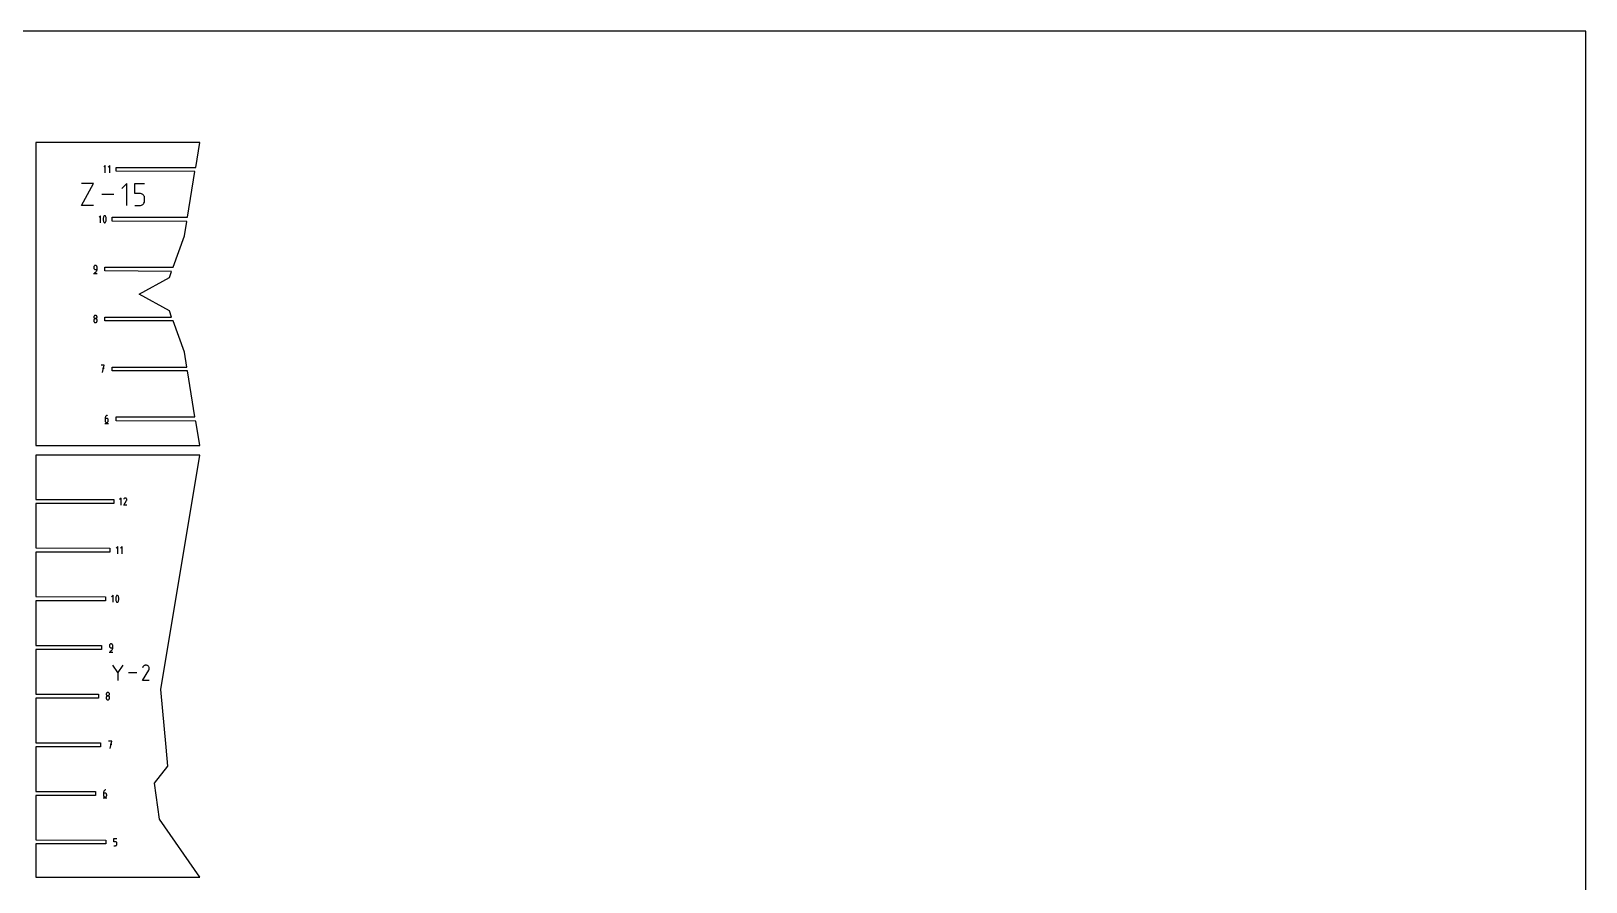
# Model space of a CAD drawing. Extents: x 0 to 980, y 0 to 700.
# Drawn here: x 467 to 980, y 420 to 700 of the extents above; entities that cross this region are included whole.
import ezdxf

# ---------------------------------------------------------------- set-up
doc = ezdxf.new("R2010")
doc.units = 0

msp = doc.modelspace()

# ---------------------------------------------------------------- linework, layer by layer
at = {"layer": 'annotation', "color": 1}
for p, q in [((491.873067, 655.652973), (491.339516, 655.119271)), ((491.873067, 653.252973), (491.873067, 655.652973)), ((493.306618, 655.652973), (492.773067, 655.119271)), ((493.306618, 653.252973), (493.306618, 655.652973)), ((484.01655, 642.514874), (488.01149, 649.709737)), ((488.01149, 649.709737), (484.01655, 649.709737)), ((494.644269, 646.112306), (490.710241, 646.112306)), ((498.941402, 649.709737), (497.341892, 648.109776)), ((498.941402, 642.514874), (498.941402, 649.709737)), ((501.63925, 646.505754), (501.63925, 649.709737)), ((501.63925, 649.709737), (504.834661, 649.709737)), ((503.236956, 646.505754), (501.63925, 646.505754)), ((503.523831, 646.48011), (503.236956, 646.505754)), ((503.793966, 646.406152), (503.523831, 646.48011)), ((504.042819, 646.288341), (503.793966, 646.406152)), ((504.265847, 646.131136), (504.042819, 646.288341)), ((504.458509, 645.938997), (504.265847, 646.131136)), ((504.616263, 645.716384), (504.458509, 645.938997)), ((488.01149, 642.514874), (484.01655, 642.514874)), ((501.63925, 642.514874), (503.236956, 642.514874)), ((503.236956, 642.514874), (503.523713, 642.540657)), ((503.236956, 642.514874), (503.236956, 642.514874)), ((503.523713, 642.540657), (503.793784, 642.614988)), ((503.793784, 642.614988), (504.042618, 642.733339)), ((504.042618, 642.733339), (504.265661, 642.891185)), ((504.265661, 642.891185), (504.45836, 643.083998)), ((504.45836, 643.083998), (504.616162, 643.307251)), ((504.616162, 643.307251), (504.734515, 643.556418)), ((504.734567, 645.467758), (504.616263, 645.716384)), ((504.734515, 643.556418), (504.808866, 643.826971)), ((504.808881, 645.197578), (504.734567, 645.467758)), ((504.808866, 643.826971), (504.834661, 644.114384)), ((504.834661, 644.910304), (504.808881, 645.197578)), ((504.834661, 644.114384), (504.834661, 644.910304)), ((504.834661, 644.910304), (504.834661, 644.910304)), ((490.304018, 639.155492), (489.790729, 638.642058)), ((490.304018, 636.846632), (490.304018, 639.155492)), ((491.192068, 638.331875), (491.169942, 638.110759)), ((491.169942, 638.110759), (491.169942, 637.888731)), ((491.169942, 637.888731), (491.192068, 637.667497)), ((491.236321, 638.55037), (491.192068, 638.331875)), ((491.192068, 637.667497), (491.236321, 637.448767)), ((491.302701, 638.764536), (491.236321, 638.55037)), ((491.236321, 637.448767), (491.302701, 637.234246)), ((491.391206, 638.972667), (491.302701, 638.764536)), ((491.302701, 637.234246), (491.391206, 637.025643)), ((491.421011, 639.022231), (491.391206, 638.972667)), ((491.391206, 638.972667), (491.391206, 638.972667)), ((491.391206, 637.025643), (491.391206, 637.025643)), ((491.391206, 637.025643), (491.402475, 637.004637)), ((491.402475, 637.004637), (491.415202, 636.984614)), ((491.415202, 636.984614), (491.429335, 636.965635)), ((491.458155, 639.064467), (491.421011, 639.022231)), ((491.429335, 636.965635), (491.444819, 636.947761)), ((491.444819, 636.947761), (491.4616, 636.931052)), ((491.501409, 639.098969), (491.458155, 639.064467)), ((491.4616, 636.931052), (491.479626, 636.915569)), ((491.479626, 636.915569), (491.498842, 636.901373)), ((491.498842, 636.901373), (491.519196, 636.888526)), ((491.549544, 639.125326), (491.501409, 639.098969)), ((491.519196, 636.888526), (491.540632, 636.877086)), ((491.540632, 636.877086), (491.540632, 636.877086)), ((491.540632, 636.877086), (491.594293, 636.857027)), ((491.601328, 639.143131), (491.549544, 639.125326)), ((491.594293, 636.857027), (491.649326, 636.847061)), ((491.655533, 639.151974), (491.601328, 639.143131)), ((491.649326, 636.847061), (491.704489, 636.846782)), ((491.710928, 639.151446), (491.655533, 639.151974)), ((491.704489, 636.846782), (491.758536, 636.855784)), ((491.766284, 639.141139), (491.710928, 639.151446)), ((491.758536, 636.855784), (491.810223, 636.873661)), ((491.820371, 639.120645), (491.766284, 639.141139)), ((491.810223, 636.873661), (491.858307, 636.900006)), ((491.841076, 639.109764), (491.820371, 639.120645)), ((491.820371, 639.120645), (491.820371, 639.120645)), ((491.860945, 639.097267), (491.841076, 639.109764)), ((491.858307, 636.900006), (491.901542, 636.934414)), ((491.879881, 639.083251), (491.860945, 639.097267)), ((491.897787, 639.067816), (491.879881, 639.083251)), ((491.914567, 639.05106), (491.897787, 639.067816)), ((491.901542, 636.934414), (491.938686, 636.976476)), ((491.930124, 639.033083), (491.914567, 639.05106)), ((491.944362, 639.013983), (491.930124, 639.033083)), ((491.938686, 636.976476), (491.968494, 637.025788)), ((491.957184, 638.99386), (491.944362, 639.013983)), ((491.968494, 638.972812), (491.957184, 638.99386)), ((492.057428, 638.764252), (491.968494, 638.972812)), ((491.968494, 638.972812), (491.968494, 638.972812)), ((491.968494, 637.025788), (492.057428, 637.233962)), ((491.968494, 637.025788), (491.968494, 637.025788)), ((492.124129, 638.549764), (492.057428, 638.764252)), ((492.057428, 637.233962), (492.124129, 637.448161)), ((492.168597, 638.331054), (492.124129, 638.549764)), ((492.124129, 637.448161), (492.168597, 637.666677)), ((492.19083, 638.109832), (492.168597, 638.331054)), ((492.168597, 637.666677), (492.19083, 637.887803)), ((492.19083, 637.887803), (492.19083, 638.109832)), ((488.089854, 622.311327), (488.08125, 622.215449)), ((488.08125, 622.215449), (488.08125, 621.948599)), ((488.08125, 621.948599), (488.08125, 621.948599)), ((488.08125, 621.948599), (488.089854, 621.852726)), ((488.114656, 622.40159), (488.089854, 622.311327)), ((488.089854, 621.852726), (488.114656, 621.762477)), ((488.154135, 622.484725), (488.114656, 622.40159)), ((488.114656, 621.762477), (488.154135, 621.679362)), ((488.206773, 622.559219), (488.154135, 622.484725)), ((488.154135, 621.679362), (488.206773, 621.604891)), ((488.271052, 622.623561), (488.206773, 622.559219)), ((488.206773, 621.604891), (488.271052, 621.540574)), ((488.345453, 622.676238), (488.271052, 622.623561)), ((488.271052, 621.540574), (488.345453, 621.487922)), ((488.428456, 622.715737), (488.345453, 622.676238)), ((488.345453, 621.487922), (488.428456, 621.448443)), ((488.347498, 620.349151), (488.499906, 620.405945)), ((488.347498, 620.349151), (488.347498, 620.349151)), ((488.518545, 622.740545), (488.428456, 622.715737)), ((488.428456, 621.448443), (488.518545, 621.423648)), ((488.499906, 620.405945), (488.639797, 620.482713)), ((488.614198, 622.749151), (488.518545, 622.740545)), ((488.518545, 621.423648), (488.614198, 621.415048)), ((488.710051, 622.740545), (488.614198, 622.749151)), ((488.614198, 622.749151), (488.614198, 622.749151)), ((488.614198, 621.415048), (489.147147, 621.415048)), ((488.639797, 620.482713), (488.765727, 620.577499)), ((488.800244, 622.715737), (488.710051, 622.740545)), ((488.765727, 620.577499), (488.876248, 620.688346)), ((488.883279, 622.676238), (488.800244, 622.715737)), ((488.876248, 620.688346), (488.969917, 620.813299)), ((488.957655, 622.623561), (488.883279, 622.676238)), ((489.021872, 622.559219), (488.957655, 622.623561)), ((488.969917, 620.813299), (489.045287, 620.950402)), ((489.07443, 622.484725), (489.021872, 622.559219)), ((489.045287, 620.950402), (489.100912, 621.097698)), ((489.113828, 622.40159), (489.07443, 622.484725)), ((489.100912, 621.097698), (489.135347, 621.253232)), ((489.138567, 622.311327), (489.113828, 622.40159)), ((489.135347, 621.253232), (489.147147, 621.415048)), ((489.147147, 622.215449), (489.138567, 622.311327)), ((489.147147, 621.415048), (489.147147, 622.215449)), ((489.147147, 622.215449), (489.147147, 622.215449)), ((488.01465, 620.049151), (489.21465, 620.049151)), ((488.090013, 605.857538), (488.081413, 605.762108)), ((488.081413, 605.762108), (488.081413, 605.762108)), ((488.081413, 605.762108), (488.090018, 605.66623)), ((488.114802, 605.947452), (488.090013, 605.857538)), ((488.114802, 604.880917), (488.090013, 604.790689)), ((488.090018, 605.66623), (488.114819, 605.575968)), ((488.154265, 606.030325), (488.114802, 605.947452)), ((488.154265, 604.964026), (488.114802, 604.880917)), ((488.114819, 605.575968), (488.154298, 605.492833)), ((488.206887, 606.104631), (488.154265, 606.030325)), ((488.206887, 605.038502), (488.154265, 604.964026)), ((488.154298, 605.492833), (488.206937, 605.418338)), ((488.271154, 606.168847), (488.206887, 606.104631)), ((488.271154, 605.102831), (488.206887, 605.038502)), ((488.206937, 605.418338), (488.271216, 605.353996)), ((488.345549, 606.221448), (488.271154, 606.168847)), ((488.345549, 605.1555), (488.271154, 605.102831)), ((488.271216, 605.353996), (488.345616, 605.30132)), ((488.428559, 606.260907), (488.345549, 606.221448)), ((488.428559, 605.194995), (488.345549, 605.1555)), ((488.345616, 605.30132), (488.42862, 605.261821)), ((488.518669, 606.285701), (488.428559, 606.260907)), ((488.518669, 605.219802), (488.428559, 605.194995)), ((488.42862, 605.261821), (488.518708, 605.237013)), ((488.614362, 606.294305), (488.518669, 606.285701)), ((488.614362, 605.228407), (488.518669, 605.219802)), ((488.518708, 605.237013), (488.614362, 605.228407)), ((488.710056, 606.285701), (488.614362, 606.294305)), ((488.614362, 606.294305), (488.614362, 606.294305)), ((488.614362, 605.228407), (488.710016, 605.237013)), ((488.710056, 605.219807), (488.614362, 605.228407)), ((488.614362, 605.228407), (488.614362, 605.228407)), ((488.614362, 605.228407), (488.614362, 605.228407)), ((488.710016, 605.237013), (488.800104, 605.261821)), ((488.800165, 606.260907), (488.710056, 606.285701)), ((488.800165, 605.195012), (488.710056, 605.219807)), ((488.800104, 605.261821), (488.883108, 605.30132)), ((488.883175, 606.221448), (488.800165, 606.260907)), ((488.883175, 605.155533), (488.800165, 605.195012)), ((488.883108, 605.30132), (488.957509, 605.353996)), ((488.957571, 606.168847), (488.883175, 606.221448)), ((488.957571, 605.102881), (488.883175, 605.155533)), ((488.957509, 605.353996), (489.021788, 605.418338)), ((489.021837, 606.104631), (488.957571, 606.168847)), ((489.021837, 605.038564), (488.957571, 605.102881)), ((489.021788, 605.418338), (489.074426, 605.492833)), ((489.074459, 606.030325), (489.021837, 606.104631)), ((489.074459, 604.964093), (489.021837, 605.038564)), ((489.074426, 605.492833), (489.113905, 605.575968)), ((489.113922, 605.947452), (489.074459, 606.030325)), ((489.113922, 604.880978), (489.074459, 604.964093)), ((489.113905, 605.575968), (489.138706, 605.66623)), ((489.138711, 605.857538), (489.113922, 605.947452)), ((489.138711, 604.790729), (489.113922, 604.880978)), ((489.138706, 605.66623), (489.147311, 605.762108)), ((489.147311, 605.762108), (489.138711, 605.857538)), ((489.147311, 605.762108), (489.147311, 605.762108)), ((488.090013, 604.790689), (488.081413, 604.694856)), ((488.081413, 604.694856), (488.081413, 604.42936)), ((488.081413, 604.42936), (488.081413, 604.42936)), ((488.081413, 604.42936), (488.090018, 604.333534)), ((488.090018, 604.333534), (488.114819, 604.24341)), ((488.114819, 604.24341), (488.154298, 604.160475)), ((488.154298, 604.160475), (488.206937, 604.086218)), ((488.206937, 604.086218), (488.271216, 604.022126)), ((488.271216, 604.022126), (488.345616, 603.969687)), ((488.345616, 603.969687), (488.42862, 603.930388)), ((488.42862, 603.930388), (488.518708, 603.905718)), ((488.518708, 603.905718), (488.614362, 603.897164)), ((488.614362, 603.897164), (488.710016, 603.905718)), ((488.614362, 603.897164), (488.614362, 603.897164)), ((488.710016, 603.905718), (488.800104, 603.930388)), ((488.800104, 603.930388), (488.883108, 603.969687)), ((488.883108, 603.969687), (488.957509, 604.022126)), ((488.957509, 604.022126), (489.021788, 604.086218)), ((489.021788, 604.086218), (489.074426, 604.160475)), ((489.074426, 604.160475), (489.113905, 604.24341)), ((489.113905, 604.24341), (489.138706, 604.333534)), ((489.138706, 604.333534), (489.147311, 604.42936)), ((489.147311, 604.694856), (489.138711, 604.790729)), ((489.147311, 604.42936), (489.147311, 604.694856)), ((489.147311, 604.694856), (489.147311, 604.694856)), ((491.524203, 589.845328), (490.456951, 589.845328)), ((490.990652, 587.445328), (491.524203, 589.845328)), ((491.524203, 588.776571), (490.990652, 588.776571)), ((491.723302, 570.693417), (492.923302, 570.693417)), ((491.801853, 572.486881), (491.790052, 572.32466)), ((491.790052, 572.32466), (491.790052, 571.526968)), ((492.323001, 572.32466), (491.790052, 572.32466)), ((491.790052, 571.526968), (491.790052, 571.526968)), ((491.790052, 571.526968), (491.798657, 571.431095)), ((491.798657, 571.431095), (491.823458, 571.340846)), ((491.836297, 572.642744), (491.801853, 572.486881)), ((491.823458, 571.340846), (491.862937, 571.257732)), ((491.891946, 572.790315), (491.836297, 572.642744)), ((491.862937, 571.257732), (491.915575, 571.183261)), ((491.967362, 572.927663), (491.891946, 572.790315)), ((491.915575, 571.183261), (491.979854, 571.118944)), ((492.061106, 573.052855), (491.967362, 572.927663)), ((491.979854, 571.118944), (492.054255, 571.066291)), ((492.054255, 571.066291), (492.137259, 571.026812)), ((492.17174, 573.163959), (492.061106, 573.052855)), ((492.137259, 571.026812), (492.227347, 571.002018)), ((492.297827, 573.259043), (492.17174, 573.163959)), ((492.227347, 571.002018), (492.323001, 570.993417)), ((492.437928, 573.336173), (492.297827, 573.259043)), ((492.418853, 572.316106), (492.323001, 572.32466)), ((492.323001, 570.993417), (492.418853, 571.002018)), ((492.323001, 570.993417), (492.323001, 570.993417)), ((492.509046, 572.291436), (492.418853, 572.316106)), ((492.418853, 571.002018), (492.509046, 571.026812)), ((492.590604, 573.393417), (492.437928, 573.336173)), ((492.592081, 572.252138), (492.509046, 572.291436)), ((492.509046, 571.026812), (492.592081, 571.066291)), ((492.590604, 573.393417), (492.590604, 573.393417)), ((492.666457, 572.199699), (492.592081, 572.252138)), ((492.592081, 571.066291), (492.666457, 571.118944)), ((492.730674, 572.135606), (492.666457, 572.199699)), ((492.666457, 571.118944), (492.730674, 571.183261)), ((492.783232, 572.061349), (492.730674, 572.135606)), ((492.730674, 571.183261), (492.783232, 571.257732)), ((492.82263, 571.978415), (492.783232, 572.061349)), ((492.783232, 571.257732), (492.82263, 571.340846)), ((492.84737, 571.88829), (492.82263, 571.978415)), ((492.82263, 571.340846), (492.84737, 571.431095)), ((492.855949, 571.792464), (492.84737, 571.88829)), ((492.84737, 571.431095), (492.855949, 571.526968)), ((492.855949, 571.526968), (492.855949, 571.792464)), ((492.855949, 571.792464), (492.855949, 571.792464)), ((497.084268, 546.083134), (496.572021, 545.570742)), ((497.084268, 543.778959), (497.084268, 546.083134)), ((497.948435, 543.778941), (498.894034, 545.301233)), ((498.971775, 543.778941), (497.948435, 543.778941)), ((498.017072, 545.826919), (497.94988, 545.698027)), ((498.070394, 545.902531), (498.017072, 545.826919)), ((498.134369, 545.965649), (498.070394, 545.902531)), ((498.20705, 546.015768), (498.134369, 545.965649)), ((498.286493, 546.052383), (498.20705, 546.015768)), ((498.370751, 546.074988), (498.286493, 546.052383)), ((498.457879, 546.083078), (498.370751, 546.074988)), ((498.54593, 546.076147), (498.457879, 546.083078)), ((498.632961, 546.05369), (498.54593, 546.076147)), ((498.717023, 546.015201), (498.632961, 546.05369)), ((498.792209, 545.961812), (498.717023, 546.015201)), ((498.717023, 546.015201), (498.717023, 546.015201)), ((498.855072, 545.897746), (498.792209, 545.961812)), ((498.905054, 545.824966), (498.855072, 545.897746)), ((498.894034, 545.301233), (498.895165, 545.302632)), ((498.894034, 545.301233), (498.894034, 545.301233)), ((498.895165, 545.302632), (498.896249, 545.304043)), ((498.896249, 545.304043), (498.897294, 545.305477)), ((498.897294, 545.305477), (498.898306, 545.306948)), ((498.898306, 545.306948), (498.899294, 545.308465)), ((498.899294, 545.308465), (498.900264, 545.310043)), ((498.900264, 545.310043), (498.901223, 545.311691)), ((498.901223, 545.311691), (498.902179, 545.313423)), ((498.902179, 545.313423), (498.903138, 545.31525)), ((498.903138, 545.31525), (498.942181, 545.39908)), ((498.903138, 545.31525), (498.903138, 545.31525)), ((498.941595, 545.745435), (498.905054, 545.824966)), ((498.964138, 545.661118), (498.941595, 545.745435)), ((498.942181, 545.39908), (498.96499, 545.485977)), ((498.972122, 545.573977), (498.964138, 545.661118)), ((498.96499, 545.485977), (498.972122, 545.573977)), ((495.989665, 530.09162), (495.456114, 529.557918)), ((495.989665, 527.69162), (495.989665, 530.09162)), ((497.423216, 530.09162), (496.889665, 529.557918)), ((497.423216, 527.69162), (497.423216, 530.09162)), ((494.420616, 514.006622), (493.907327, 513.493188)), ((494.420616, 511.697762), (494.420616, 514.006622)), ((495.308666, 513.183006), (495.28654, 512.96189)), ((495.28654, 512.96189), (495.28654, 512.739862)), ((495.28654, 512.739862), (495.308666, 512.518628)), ((495.352919, 513.4015), (495.308666, 513.183006)), ((495.419299, 513.615667), (495.352919, 513.4015)), ((495.507804, 513.823798), (495.419299, 513.615667)), ((495.537609, 513.873361), (495.507804, 513.823798)), ((495.507804, 513.823798), (495.507804, 513.823798)), ((495.574753, 513.915598), (495.537609, 513.873361)), ((495.618007, 513.9501), (495.574753, 513.915598)), ((495.666142, 513.976457), (495.618007, 513.9501)), ((495.717926, 513.994262), (495.666142, 513.976457)), ((495.772131, 514.003104), (495.717926, 513.994262)), ((495.827526, 514.002577), (495.772131, 514.003104)), ((495.882882, 513.99227), (495.827526, 514.002577)), ((495.936969, 513.971776), (495.882882, 513.99227)), ((495.957674, 513.960895), (495.936969, 513.971776)), ((495.936969, 513.971776), (495.936969, 513.971776)), ((495.977543, 513.948398), (495.957674, 513.960895)), ((495.996479, 513.934382), (495.977543, 513.948398)), ((496.014385, 513.918946), (495.996479, 513.934382)), ((496.031164, 513.902191), (496.014385, 513.918946)), ((496.046722, 513.884214), (496.031164, 513.902191)), ((496.06096, 513.865114), (496.046722, 513.884214)), ((496.073782, 513.844991), (496.06096, 513.865114)), ((496.085092, 513.823943), (496.073782, 513.844991)), ((496.174026, 513.615383), (496.085092, 513.823943)), ((496.085092, 513.823943), (496.085092, 513.823943)), ((496.240727, 513.400894), (496.174026, 513.615383)), ((496.285195, 513.182185), (496.240727, 513.400894)), ((496.307428, 512.960962), (496.285195, 513.182185)), ((496.285195, 512.517808), (496.307428, 512.738934)), ((496.307428, 512.738934), (496.307428, 512.960962)), ((495.308666, 512.518628), (495.352919, 512.299897)), ((495.352919, 512.299897), (495.419299, 512.085377)), ((495.419299, 512.085377), (495.507804, 511.876774)), ((495.507804, 511.876774), (495.507804, 511.876774)), ((495.507804, 511.876774), (495.519073, 511.855768)), ((495.519073, 511.855768), (495.5318, 511.835745)), ((495.5318, 511.835745), (495.545933, 511.816766)), ((495.545933, 511.816766), (495.561417, 511.798891)), ((495.561417, 511.798891), (495.578198, 511.782182)), ((495.578198, 511.782182), (495.596224, 511.7667)), ((495.596224, 511.7667), (495.61544, 511.752504)), ((495.61544, 511.752504), (495.635794, 511.739656)), ((495.635794, 511.739656), (495.65723, 511.728217)), ((495.65723, 511.728217), (495.65723, 511.728217)), ((495.65723, 511.728217), (495.710891, 511.708157)), ((495.710891, 511.708157), (495.765924, 511.698191)), ((495.765924, 511.698191), (495.821087, 511.697913)), ((495.821087, 511.697913), (495.875134, 511.706915)), ((495.875134, 511.706915), (495.926821, 511.724792)), ((495.926821, 511.724792), (495.974905, 511.751137)), ((495.974905, 511.751137), (496.01814, 511.785544)), ((496.01814, 511.785544), (496.055284, 511.827607)), ((496.055284, 511.827607), (496.085092, 511.876919)), ((496.085092, 511.876919), (496.174026, 512.085093)), ((496.085092, 511.876919), (496.085092, 511.876919)), ((496.174026, 512.085093), (496.240727, 512.299291)), ((496.240727, 512.299291), (496.285195, 512.517808)), ((493.250401, 497.574942), (493.241797, 497.479064)), ((493.241797, 497.479064), (493.241797, 497.212213)), ((493.275202, 497.665205), (493.250401, 497.574942)), ((493.314681, 497.748339), (493.275202, 497.665205)), ((493.36732, 497.822834), (493.314681, 497.748339)), ((493.431599, 497.887176), (493.36732, 497.822834)), ((493.505999, 497.939852), (493.431599, 497.887176)), ((493.589003, 497.979351), (493.505999, 497.939852)), ((493.679091, 498.00416), (493.589003, 497.979351)), ((493.774745, 498.012765), (493.679091, 498.00416)), ((493.870597, 498.00416), (493.774745, 498.012765)), ((493.774745, 498.012765), (493.774745, 498.012765)), ((493.960791, 497.979351), (493.870597, 498.00416)), ((494.043826, 497.939852), (493.960791, 497.979351)), ((494.118202, 497.887176), (494.043826, 497.939852)), ((494.182419, 497.822834), (494.118202, 497.887176)), ((494.234976, 497.748339), (494.182419, 497.822834)), ((494.274375, 497.665205), (494.234976, 497.748339)), ((494.299114, 497.574942), (494.274375, 497.665205)), ((494.307694, 497.479064), (494.299114, 497.574942)), ((494.307694, 496.678663), (494.307694, 497.479064)), ((494.307694, 497.479064), (494.307694, 497.479064)), ((493.175197, 495.312765), (494.375197, 495.312765)), ((493.241797, 497.212213), (493.241797, 497.212213)), ((493.241797, 497.212213), (493.250401, 497.116341)), ((493.250401, 497.116341), (493.275202, 497.026092)), ((493.275202, 497.026092), (493.314681, 496.942977)), ((493.314681, 496.942977), (493.36732, 496.868506)), ((493.36732, 496.868506), (493.431599, 496.804189)), ((493.431599, 496.804189), (493.505999, 496.751536)), ((493.505999, 496.751536), (493.589003, 496.712058)), ((493.508045, 495.612765), (493.660453, 495.66956)), ((493.508045, 495.612765), (493.508045, 495.612765)), ((493.589003, 496.712058), (493.679091, 496.687263)), ((493.660453, 495.66956), (493.800344, 495.746328)), ((493.679091, 496.687263), (493.774745, 496.678663)), ((493.774745, 496.678663), (494.307694, 496.678663)), ((493.800344, 495.746328), (493.926273, 495.841114)), ((493.926273, 495.841114), (494.036795, 495.951961)), ((494.036795, 495.951961), (494.130464, 496.076914)), ((494.130464, 496.076914), (494.205834, 496.214017)), ((494.205834, 496.214017), (494.261459, 496.361313)), ((494.261459, 496.361313), (494.295894, 496.516847)), ((494.295894, 496.516847), (494.307694, 496.678663)), ((495.974886, 488.571237), (494.304778, 490.986441)), ((497.64468, 490.986441), (495.974886, 488.571237)), ((495.974886, 488.765596), (495.974886, 485.979257)), ((502.260555, 488.482849), (499.522884, 488.482849)), ((504.138039, 485.979373), (506.192783, 489.287249)), ((504.287184, 490.429541), (504.141179, 490.149463)), ((504.40305, 490.593842), (504.287184, 490.429541)), ((504.542064, 490.730995), (504.40305, 490.593842)), ((504.699998, 490.839902), (504.542064, 490.730995)), ((504.872623, 490.919464), (504.699998, 490.839902)), ((505.055712, 490.968584), (504.872623, 490.919464)), ((505.245036, 490.986162), (505.055712, 490.968584)), ((505.436369, 490.971102), (505.245036, 490.986162)), ((505.625482, 490.922303), (505.436369, 490.971102)), ((505.808147, 490.838669), (505.625482, 490.922303)), ((505.971521, 490.722657), (505.808147, 490.838669)), ((505.808147, 490.838669), (505.808147, 490.838669)), ((506.10812, 490.583444), (505.971521, 490.722657)), ((506.216728, 490.425296), (506.10812, 490.583444)), ((506.192783, 489.287249), (506.19524, 489.290288)), ((506.192783, 489.287249), (506.192783, 489.287249)), ((506.19524, 489.290288), (506.197595, 489.293354)), ((506.197595, 489.293354), (506.199866, 489.296471)), ((506.199866, 489.296471), (506.202066, 489.299665)), ((506.202066, 489.299665), (506.204212, 489.302963)), ((506.204212, 489.302963), (506.20632, 489.30639)), ((506.20632, 489.30639), (506.208404, 489.309973)), ((506.208404, 489.309973), (506.210481, 489.313736)), ((506.210481, 489.313736), (506.212565, 489.317706)), ((506.212565, 489.317706), (506.297405, 489.499864)), ((506.212565, 489.317706), (506.212565, 489.317706)), ((506.296132, 490.25248), (506.216728, 490.425296)), ((506.345116, 490.069262), (506.296132, 490.25248)), ((506.297405, 489.499864), (506.346967, 489.688687)), ((506.362466, 489.879909), (506.345116, 490.069262)), ((506.346967, 489.688687), (506.362466, 489.879909)), ((492.36561, 481.844946), (492.301344, 481.78073)), ((492.440006, 481.897546), (492.36561, 481.844946)), ((492.523016, 481.937006), (492.440006, 481.897546)), ((492.613125, 481.9618), (492.523016, 481.937006)), ((492.708819, 481.970403), (492.613125, 481.9618)), ((492.804512, 481.9618), (492.708819, 481.970403)), ((492.708819, 481.970403), (492.708819, 481.970403)), ((492.894622, 481.937006), (492.804512, 481.9618)), ((492.977632, 481.897546), (492.894622, 481.937006)), ((493.052027, 481.844946), (492.977632, 481.897546)), ((493.116294, 481.78073), (493.052027, 481.844946)), ((506.36171, 485.979373), (504.138039, 485.979373)), ((492.18447, 481.533637), (492.17587, 481.438207)), ((492.17587, 481.438207), (492.17587, 481.438207)), ((492.17587, 481.438207), (492.184475, 481.342329)), ((492.18447, 480.466788), (492.17587, 480.370955)), ((492.17587, 480.370955), (492.17587, 480.105459)), ((492.17587, 480.105459), (492.17587, 480.105459)), ((492.17587, 480.105459), (492.184475, 480.009633)), ((492.209259, 481.623551), (492.18447, 481.533637)), ((492.209259, 480.557016), (492.18447, 480.466788)), ((492.184475, 481.342329), (492.209276, 481.252066)), ((492.184475, 480.009633), (492.209276, 479.919508)), ((492.248722, 481.706423), (492.209259, 481.623551)), ((492.248722, 480.640125), (492.209259, 480.557016)), ((492.209276, 481.252066), (492.248755, 481.168931)), ((492.209276, 479.919508), (492.248755, 479.836574)), ((492.301344, 481.78073), (492.248722, 481.706423)), ((492.301344, 480.7146), (492.248722, 480.640125)), ((492.248755, 481.168931), (492.301393, 481.094437)), ((492.248755, 479.836574), (492.301393, 479.762316)), ((492.36561, 480.77893), (492.301344, 480.7146)), ((492.301393, 481.094437), (492.365672, 481.030095)), ((492.301393, 479.762316), (492.365672, 479.698224)), ((492.440006, 480.831599), (492.36561, 480.77893)), ((492.365672, 481.030095), (492.440073, 480.977418)), ((492.365672, 479.698224), (492.440073, 479.645785)), ((492.523016, 480.871093), (492.440006, 480.831599)), ((492.440073, 480.977418), (492.523077, 480.93792)), ((492.440073, 479.645785), (492.523077, 479.606487)), ((492.613125, 480.8959), (492.523016, 480.871093)), ((492.523077, 480.93792), (492.613165, 480.913111)), ((492.523077, 479.606487), (492.613165, 479.581817)), ((492.708819, 480.904506), (492.613125, 480.8959)), ((492.613165, 480.913111), (492.708819, 480.904506)), ((492.613165, 479.581817), (492.708819, 479.573263)), ((492.708819, 480.904506), (492.804473, 480.913111)), ((492.804512, 480.895905), (492.708819, 480.904506)), ((492.708819, 480.904506), (492.708819, 480.904506)), ((492.708819, 480.904506), (492.708819, 480.904506)), ((492.708819, 479.573263), (492.804473, 479.581817)), ((492.708819, 479.573263), (492.708819, 479.573263)), ((492.804473, 480.913111), (492.894561, 480.93792)), ((492.804473, 479.581817), (492.894561, 479.606487)), ((492.894622, 480.871111), (492.804512, 480.895905)), ((492.894561, 480.93792), (492.977565, 480.977418)), ((492.894561, 479.606487), (492.977565, 479.645785)), ((492.977632, 480.831632), (492.894622, 480.871111)), ((492.977565, 480.977418), (493.051965, 481.030095)), ((492.977565, 479.645785), (493.051965, 479.698224)), ((493.052027, 480.778979), (492.977632, 480.831632)), ((493.051965, 481.030095), (493.116244, 481.094437)), ((493.051965, 479.698224), (493.116244, 479.762316)), ((493.116294, 480.714662), (493.052027, 480.778979)), ((493.116244, 481.094437), (493.168883, 481.168931)), ((493.116244, 479.762316), (493.168883, 479.836574)), ((493.168916, 481.706423), (493.116294, 481.78073)), ((493.168916, 480.640191), (493.116294, 480.714662)), ((493.168883, 481.168931), (493.208362, 481.252066)), ((493.168883, 479.836574), (493.208362, 479.919508)), ((493.208379, 481.623551), (493.168916, 481.706423)), ((493.208379, 480.557077), (493.168916, 480.640191)), ((493.208362, 481.252066), (493.233163, 481.342329)), ((493.208362, 479.919508), (493.233163, 480.009633)), ((493.233168, 481.533637), (493.208379, 481.623551)), ((493.233168, 480.466828), (493.208379, 480.557077)), ((493.233163, 481.342329), (493.241768, 481.438207)), ((493.233163, 480.009633), (493.241768, 480.105459)), ((493.241768, 481.438207), (493.233168, 481.533637)), ((493.241768, 480.370955), (493.233168, 480.466828)), ((493.241768, 481.438207), (493.241768, 481.438207)), ((493.241768, 480.105459), (493.241768, 480.370955)), ((493.241768, 480.370955), (493.241768, 480.370955)), ((493.981767, 465.933911), (492.914515, 465.933911)), ((493.448217, 463.533911), (493.981767, 465.933911)), ((493.981767, 464.865154), (493.448217, 464.865154)), ((491.187918, 447.194484), (492.387918, 447.194484)), ((491.266469, 448.987948), (491.254668, 448.825727)), ((491.254668, 448.825727), (491.254668, 448.028034)), ((491.787617, 448.825727), (491.254668, 448.825727)), ((491.254668, 448.028034), (491.254668, 448.028034)), ((491.254668, 448.028034), (491.263272, 447.932162)), ((491.263272, 447.932162), (491.288074, 447.841913)), ((491.300913, 449.14381), (491.266469, 448.987948)), ((491.288074, 447.841913), (491.327553, 447.758798)), ((491.356562, 449.291382), (491.300913, 449.14381)), ((491.327553, 447.758798), (491.380191, 447.684327)), ((491.431977, 449.42873), (491.356562, 449.291382)), ((491.380191, 447.684327), (491.44447, 447.62001)), ((491.525721, 449.553922), (491.431977, 449.42873)), ((491.44447, 447.62001), (491.518871, 447.567357)), ((491.518871, 447.567357), (491.601874, 447.527879)), ((491.636356, 449.665026), (491.525721, 449.553922)), ((491.601874, 447.527879), (491.691963, 447.503084)), ((491.762443, 449.760109), (491.636356, 449.665026)), ((491.691963, 447.503084), (491.787617, 447.494484)), ((491.902543, 449.837239), (491.762443, 449.760109)), ((491.883469, 448.817173), (491.787617, 448.825727)), ((491.787617, 447.494484), (491.883469, 447.503084)), ((491.787617, 447.494484), (491.787617, 447.494484)), ((491.973662, 448.792503), (491.883469, 448.817173)), ((491.883469, 447.503084), (491.973662, 447.527879)), ((492.05522, 449.894484), (491.902543, 449.837239)), ((492.056697, 448.753204), (491.973662, 448.792503)), ((491.973662, 447.527879), (492.056697, 447.567357)), ((492.05522, 449.894484), (492.05522, 449.894484)), ((492.131073, 448.700765), (492.056697, 448.753204)), ((492.056697, 447.567357), (492.131073, 447.62001)), ((492.19529, 448.636673), (492.131073, 448.700765)), ((492.131073, 447.62001), (492.19529, 447.684327)), ((492.247848, 448.562416), (492.19529, 448.636673)), ((492.19529, 447.684327), (492.247848, 447.758798)), ((492.287246, 448.479481), (492.247848, 448.562416)), ((492.247848, 447.758798), (492.287246, 447.841913)), ((492.311985, 448.389357), (492.287246, 448.479481)), ((492.287246, 447.841913), (492.311985, 447.932162)), ((492.320565, 448.29353), (492.311985, 448.389357)), ((492.311985, 447.932162), (492.320565, 448.028034)), ((492.320565, 448.028034), (492.320565, 448.29353)), ((492.320565, 448.29353), (492.320565, 448.29353)), ((494.646061, 432.786299), (494.646061, 433.855056)), ((494.646061, 433.855056), (495.711958, 433.855056)), ((495.179009, 432.786299), (494.646061, 432.786299)), ((494.646061, 431.455056), (495.179009, 431.455056)), ((495.274703, 432.777745), (495.179009, 432.786299)), ((495.179009, 431.455056), (495.274663, 431.463657)), ((495.179009, 431.455056), (495.179009, 431.455056)), ((495.274663, 431.463657), (495.364751, 431.488451)), ((495.364812, 432.753075), (495.274703, 432.777745)), ((495.364751, 431.488451), (495.447755, 431.52793)), ((495.447822, 432.713777), (495.364812, 432.753075)), ((495.447755, 431.52793), (495.522156, 431.580583)), ((495.522218, 432.661338), (495.447822, 432.713777)), ((495.522156, 431.580583), (495.586435, 431.6449)), ((495.586484, 432.597246), (495.522218, 432.661338)), ((495.586435, 431.6449), (495.639073, 431.719371)), ((495.639107, 432.522988), (495.586484, 432.597246)), ((495.639073, 431.719371), (495.678552, 431.802486)), ((495.67857, 432.440054), (495.639107, 432.522988)), ((495.678552, 431.802486), (495.703353, 431.892734)), ((495.703358, 432.34993), (495.67857, 432.440054)), ((495.703353, 431.892734), (495.711958, 431.988607)), ((495.711958, 432.254103), (495.703358, 432.34993)), ((495.711958, 431.988607), (495.711958, 432.254103)), ((495.711958, 432.254103), (495.711958, 432.254103))]:
    msp.add_line(p, q, dxfattribs=at)
at = {"layer": 'boundary', "color": 5}
for p, q in [((497.427756, 663.282536), (468.987889, 663.282548)), ((468.987889, 663.282548), (468.98789, 613.32318)), ((522.987897, 663.282506), (497.427756, 663.282536)), ((521.658696, 655.075973), (522.987897, 663.282506)), ((495.450293, 653.829973), (495.450293, 655.075973)), ((495.450293, 655.075973), (521.658696, 655.075973)), ((521.432588, 653.679974), (495.450293, 653.829973)), ((518.994002, 638.624062), (521.432588, 653.679974)), ((494.117946, 637.378062), (494.117946, 638.624062)), ((494.117946, 638.624062), (518.994002, 638.624062)), ((518.767894, 637.228062), (494.117946, 637.378062)), ((518.003671, 632.509722), (518.767894, 637.228062)), ((514.24141, 622.17215), (518.003671, 632.509722)), ((491.74165, 620.92615), (491.74165, 622.17215)), ((491.74165, 622.17215), (514.24141, 622.17215)), ((513.733349, 620.77615), (491.74165, 620.92615)), ((513.019441, 618.814542), (513.733349, 620.77615)), ((503.050999, 613.323222), (513.019441, 618.814542)), ((468.98789, 613.32318), (468.987889, 563.363882)), ((513.019444, 607.831911), (503.050999, 613.323222)), ((491.741663, 604.47424), (491.741663, 605.720239)), ((491.741663, 605.720239), (513.735776, 605.720239)), ((513.735776, 605.720239), (513.019444, 607.831911)), ((514.241437, 604.474239), (491.741663, 604.47424)), ((518.003675, 594.136727), (514.241437, 604.474239)), ((518.770309, 589.268328), (518.003675, 594.136727)), ((494.117953, 588.022328), (494.117953, 589.268328)), ((494.117953, 589.268328), (518.770309, 589.268328)), ((518.994017, 588.022328), (494.117953, 588.022328)), ((521.435006, 572.816417), (518.994017, 588.022328)), ((495.450302, 571.570417), (495.450302, 572.816417)), ((495.450302, 572.816417), (521.435006, 572.816417)), ((521.68301, 571.420417), (495.450302, 571.570417)), ((522.987897, 563.364006), (521.68301, 571.420417)), ((468.987889, 563.363882), (497.42779, 563.363976)), ((468.987911, 560.188866), (468.987909, 545.554047)), ((520.108201, 560.188882), (468.987911, 560.188866)), ((497.42779, 563.363976), (522.987897, 563.364006)), ((510.1664, 483.013105), (522.987906, 560.188873)), ((522.987906, 560.188873), (520.108201, 560.188882)), ((468.987908, 544.308047), (468.987906, 529.664619)), ((494.645237, 544.308047), (468.987908, 544.308047)), ((468.987909, 545.554047), (494.645238, 545.554047)), ((494.645238, 545.554047), (494.645237, 544.308047)), ((468.987906, 528.26862), (468.987904, 513.625191)), ((468.987906, 529.664619), (493.312891, 529.51462)), ((493.31289, 528.26862), (468.987906, 528.26862)), ((493.312891, 529.51462), (493.31289, 528.26862)), ((468.987904, 513.625191), (491.980544, 513.475192)), ((491.980544, 513.475192), (491.980544, 512.229192)), ((468.987904, 512.229192), (468.987902, 497.435765)), ((491.980544, 512.229192), (468.987904, 512.229192)), ((468.987902, 497.435765), (490.648197, 497.435765)), ((490.648197, 497.435765), (490.648197, 496.189765)), ((468.987902, 496.189765), (468.9879, 481.396338)), ((490.648197, 496.189765), (468.987902, 496.189765)), ((511.923763, 463.952284), (510.1664, 483.013105)), ((468.987899, 480.150338), (468.987897, 465.356911)), ((489.58212, 480.150338), (468.987899, 480.150338)), ((468.9879, 481.396338), (489.58212, 481.396338)), ((489.58212, 481.396338), (489.58212, 480.150338)), ((468.987897, 464.110911), (468.987896, 457.700686)), ((468.987897, 465.356911), (490.321517, 465.356911)), ((490.321518, 464.110911), (468.987897, 464.110911)), ((490.321517, 465.356911), (490.321518, 464.110911)), ((512.500143, 457.700645), (511.923763, 463.952284)), ((468.987896, 457.700686), (468.987895, 449.317484)), ((508.035229, 452.068087), (512.500143, 457.700645)), ((509.67876, 440.183869), (508.035229, 452.068087)), ((468.987894, 448.071484), (468.987891, 433.428056)), ((488.660917, 448.071484), (468.987894, 448.071484)), ((468.987895, 449.317484), (488.660918, 449.317484)), ((488.660918, 449.317484), (488.660917, 448.071484)), ((522.987889, 421.123064), (509.67876, 440.183869)), ((468.987891, 432.032056), (468.987889, 421.123078)), ((468.987891, 433.428056), (492.05231, 433.278057)), ((492.05231, 432.032056), (468.987891, 432.032056)), ((492.05231, 433.278057), (492.05231, 432.032056)), ((468.987889, 421.123078), (504.743286, 421.123058)), ((504.743286, 421.123058), (522.987889, 421.123064))]:
    msp.add_line(p, q, dxfattribs=at)
at = {"layer": 'frame', "color": 5}
for p, q in [((980, 700), (0, 700)), ((980, 0), (980, 700))]:
    msp.add_line(p, q, dxfattribs=at)

doc.saveas('drawing.dxf')
